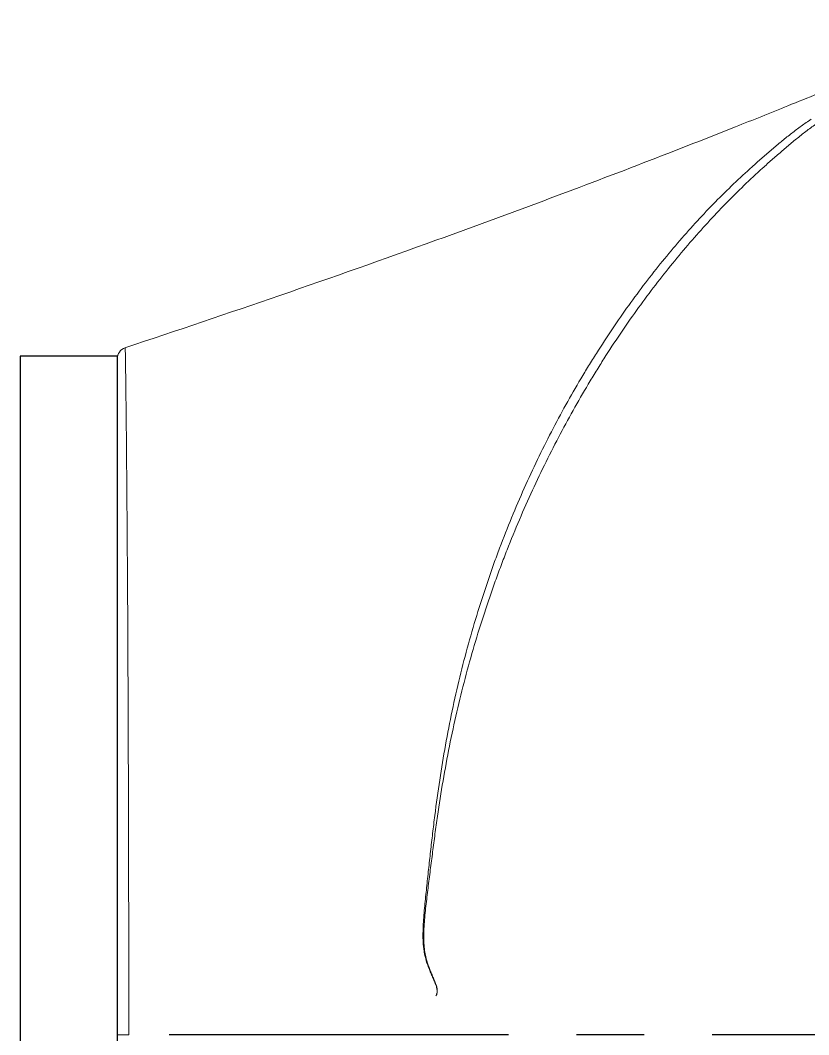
# Model space of a CAD drawing. Extents: x 12221 to 13062, y -5839 to -5245.
# Drawn here: x 12483 to 12503.34, y -5431.93 to -5405.77 of the extents above; entities that cross this region are included whole.
import ezdxf

# ---------------------------------------------------------------- set-up
doc = ezdxf.new("R2010")
doc.units = 0
doc.header["$LTSCALE"] = 7
doc.header["$MEASUREMENT"] = 0
doc.linetypes.add('CENTER', pattern=[2, 1.25, -0.25, 0.25, -0.25])
for name, color, linetype in [('CENTER', 1, 'CENTER'), ('DIM', 2, 'CONTINUOUS'), ('DWG', 7, 'CONTINUOUS')]:
    doc.layers.add(name, color=color, linetype=linetype)

# ---------------------------------------------------------------- blocks, each defined once
blk = doc.blocks.new('A$C30813625')
at = {"layer": 'DWG'}
for p, q in [((100.76, -149.085), (70.31, -149.085)), ((100.76, -151.585), (100.76, -149.085)), ((100.76, -151.585), (65.76, -151.585))]:
    blk.add_line(p, q, dxfattribs=at)

msp = doc.modelspace()

# ---------------------------------------------------------------- linework, layer by layer
at = {"layer": 'CENTER', "color": 1, "linetype": 'CENTER'}
msp.add_line((12943.593, -5431.935), (12485.501, -5431.935), dxfattribs=at)
at = {"layer": 'DWG', "linetype": 'Continuous', "lineweight": 18}
msp.add_ellipse((12485.801, -5414.501), major_axis=(-0.3, 0), ratio=1, start_param=5.039962, end_param=6.283186, dxfattribs=at)
for points, knots in [([(12508.015, -5405.77), (12507.584, -5405.963), (12506.378, -5406.497), (12504.629, -5407.229), (12502.871, -5407.95), (12501.33, -5408.567), (12499.428, -5409.315), (12496.853, -5410.299), (12493.513, -5411.53), (12489.715, -5412.87), (12487.037, -5413.775), (12485.702, -5414.215)], [0, 0, 0, 0, 0.061335, 0.171006, 0.242091, 0.303575, 0.380909, 0.498409, 0.647533, 0.824766, 1, 1, 1, 1]), ([(12485.501, -5431.935), (12485.501, -5431.358), (12485.501, -5430.786), (12485.501, -5429.936), (12485.501, -5429.654), (12485.501, -5429.091), (12485.501, -5428.811), (12485.501, -5427.975), (12485.501, -5427.422), (12485.501, -5426.737), (12485.501, -5426.532), (12485.501, -5426.327), (12485.501, -5426.191), (12485.501, -5426.123), (12485.501, -5425.784), (12485.501, -5425.517), (12485.501, -5424.724), (12485.501, -5424.21), (12485.501, -5423.208), (12485.501, -5422.72), (12485.501, -5422.009), (12485.501, -5421.775), (12485.501, -5421.43), (12485.501, -5421.316), (12485.501, -5421.146), (12485.501, -5421.089), (12485.501, -5420.977), (12485.501, -5420.921), (12485.501, -5420.421), (12485.501, -5419.998), (12485.501, -5419.195), (12485.501, -5418.814), (12485.501, -5418.094), (12485.501, -5417.755), (12485.501, -5417.358), (12485.501, -5417.279), (12485.501, -5417.164), (12485.501, -5417.126), (12485.501, -5417.051), (12485.501, -5416.865), (12485.501, -5416.689), (12485.501, -5416.287), (12485.501, -5416.044), (12485.501, -5415.61), (12485.501, -5415.419), (12485.501, -5415.171), (12485.501, -5415.095), (12485.501, -5415.008), (12485.501, -5414.991), (12485.501, -5414.958), (12485.501, -5414.941), (12485.501, -5414.894), (12485.501, -5414.865), (12485.501, -5414.725), (12485.501, -5414.642), (12485.501, -5414.53), (12485.501, -5414.502), (12485.501, -5414.501), (12485.501, -5414.501), (12485.501, -5414.501)], [0, 0, 0, 0, 0.062449, 0.062449, 0.093673, 0.093673, 0.124898, 0.124898, 0.187347, 0.187347, 0.202959, 0.210765, 0.210765, 0.218571, 0.218571, 0.249796, 0.249796, 0.312244, 0.312244, 0.374693, 0.374693, 0.405918, 0.405918, 0.42153, 0.42153, 0.429336, 0.429336, 0.437142, 0.437142, 0.499591, 0.499591, 0.56204, 0.56204, 0.624489, 0.624489, 0.640101, 0.640101, 0.647907, 0.647907, 0.655713, 0.686938, 0.686938, 0.749387, 0.749387, 0.811835, 0.811835, 0.84306, 0.84306, 0.850866, 0.850866, 0.858672, 0.858672, 0.874284, 0.874284, 0.936733, 0.936733, 0.999182, 0.999182, 1, 1, 1, 1])]:
    msp.add_open_spline(points, degree=3, knots=knots, dxfattribs=at)
at = {"layer": 'DWG', "linetype": 'Continuous', "lineweight": 13}
for points, knots in [([(12493.72, -5430.933), (12493.725, -5430.924), (12493.73, -5430.915), (12493.738, -5430.897), (12493.744, -5430.878), (12493.748, -5430.858), (12493.751, -5430.838), (12493.751, -5430.828), (12493.752, -5430.797), (12493.75, -5430.777), (12493.745, -5430.748), (12493.743, -5430.738), (12493.738, -5430.718), (12493.736, -5430.708), (12493.728, -5430.679), (12493.722, -5430.66), (12493.708, -5430.623), (12493.701, -5430.604), (12493.679, -5430.548), (12493.663, -5430.512), (12493.63, -5430.438), (12493.614, -5430.402), (12493.582, -5430.328), (12493.567, -5430.291), (12493.522, -5430.18), (12493.495, -5430.106), (12493.45, -5429.953), (12493.432, -5429.876), (12493.415, -5429.777), (12493.412, -5429.757), (12493.406, -5429.717), (12493.404, -5429.697), (12493.397, -5429.638), (12493.394, -5429.598), (12493.388, -5429.479), (12493.386, -5429.399), (12493.388, -5429.241), (12493.391, -5429.163), (12493.399, -5429.005), (12493.405, -5428.927), (12493.417, -5428.77), (12493.424, -5428.691), (12493.446, -5428.457), (12493.463, -5428.3), (12493.497, -5427.988), (12493.514, -5427.832), (12493.548, -5427.521), (12493.565, -5427.365), (12493.591, -5427.132), (12493.6, -5427.054), (12493.618, -5426.899), (12493.627, -5426.821), (12493.654, -5426.589), (12493.672, -5426.435), (12493.731, -5425.974), (12493.773, -5425.669), (12493.864, -5425.064), (12493.913, -5424.764), (12494.02, -5424.169), (12494.078, -5423.874), (12494.263, -5422.997), (12494.403, -5422.422), (12494.715, -5421.292), (12494.887, -5420.737), (12495.097, -5420.123), (12495.121, -5420.055), (12495.168, -5419.919), (12495.24, -5419.716), (12495.412, -5419.249), (12495.567, -5418.857), (12495.884, -5418.085), (12496.107, -5417.586), (12496.574, -5416.616), (12496.818, -5416.146), (12497.198, -5415.461), (12497.327, -5415.236), (12497.524, -5414.904), (12497.624, -5414.739), (12497.724, -5414.576), (12497.792, -5414.467), (12497.826, -5414.414), (12498.131, -5413.931), (12498.409, -5413.519), (12498.977, -5412.729), (12499.268, -5412.35), (12499.858, -5411.623), (12500.159, -5411.276), (12500.617, -5410.777), (12500.772, -5410.615), (12501.083, -5410.297), (12501.397, -5409.988), (12501.715, -5409.693), (12501.955, -5409.477), (12502.035, -5409.406), (12502.195, -5409.265), (12502.275, -5409.196), (12502.435, -5409.06), (12502.515, -5408.993), (12502.675, -5408.86), (12502.755, -5408.795), (12502.917, -5408.668), (12502.998, -5408.605), (12503.123, -5408.513), (12503.164, -5408.483), (12503.249, -5408.424), (12503.292, -5408.394), (12503.335, -5408.365)], [0, 0, 0, 0, 0.000977, 0.000977, 0.001953, 0.00293, 0.00293, 0.003906, 0.003906, 0.005859, 0.005859, 0.006836, 0.006836, 0.007813, 0.007813, 0.009766, 0.009766, 0.011719, 0.011719, 0.015625, 0.015625, 0.019531, 0.019531, 0.023438, 0.023438, 0.03125, 0.03125, 0.039063, 0.039063, 0.041016, 0.041016, 0.042969, 0.042969, 0.046875, 0.046875, 0.054688, 0.054688, 0.0625, 0.0625, 0.070313, 0.070313, 0.078125, 0.078125, 0.09375, 0.09375, 0.109375, 0.109375, 0.125, 0.125, 0.132813, 0.132813, 0.140625, 0.140625, 0.15625, 0.15625, 0.1875, 0.1875, 0.21875, 0.21875, 0.25, 0.25, 0.3125, 0.3125, 0.375, 0.375, 0.382813, 0.382813, 0.390625, 0.40625, 0.4375, 0.4375, 0.5, 0.5, 0.5625, 0.5625, 0.59375, 0.59375, 0.609375, 0.617188, 0.617188, 0.625, 0.625, 0.6875, 0.6875, 0.75, 0.75, 0.8125, 0.8125, 0.84375, 0.84375, 0.875, 0.90625, 0.90625, 0.921875, 0.921875, 0.9375, 0.9375, 0.953125, 0.953125, 0.96875, 0.96875, 0.984375, 0.984375, 0.992188, 0.992188, 1, 1, 1, 1]), ([(12503.613, -5408.385), (12503.569, -5408.415), (12503.526, -5408.445), (12503.44, -5408.506), (12503.397, -5408.536), (12503.271, -5408.63), (12503.189, -5408.693), (12503.026, -5408.823), (12502.946, -5408.889), (12502.785, -5409.023), (12502.705, -5409.091), (12502.545, -5409.229), (12502.464, -5409.299), (12502.304, -5409.44), (12502.224, -5409.512), (12501.984, -5409.73), (12501.665, -5410.028), (12501.351, -5410.34), (12501.038, -5410.659), (12500.883, -5410.823), (12500.423, -5411.325), (12500.121, -5411.674), (12499.527, -5412.404), (12499.235, -5412.784), (12498.662, -5413.576), (12498.381, -5413.988), (12498.072, -5414.471), (12498.038, -5414.525), (12497.97, -5414.633), (12497.868, -5414.796), (12497.767, -5414.961), (12497.567, -5415.294), (12497.436, -5415.518), (12497.05, -5416.203), (12496.801, -5416.673), (12496.323, -5417.641), (12496.094, -5418.138), (12495.766, -5418.908), (12495.659, -5419.168), (12495.504, -5419.564), (12495.427, -5419.764), (12495.352, -5419.965), (12495.302, -5420.1), (12495.277, -5420.168), (12495.058, -5420.779), (12494.876, -5421.332), (12494.545, -5422.457), (12494.394, -5423.028), (12494.193, -5423.901), (12494.129, -5424.195), (12494.011, -5424.787), (12493.956, -5425.085), (12493.853, -5425.687), (12493.806, -5425.991), (12493.739, -5426.45), (12493.718, -5426.603), (12493.686, -5426.835), (12493.676, -5426.912), (12493.656, -5427.066), (12493.646, -5427.144), (12493.616, -5427.376), (12493.596, -5427.531), (12493.557, -5427.841), (12493.537, -5427.996), (12493.498, -5428.307), (12493.48, -5428.462), (12493.454, -5428.696), (12493.446, -5428.774), (12493.431, -5428.931), (12493.425, -5429.009), (12493.415, -5429.166), (12493.411, -5429.244), (12493.407, -5429.402), (12493.407, -5429.481), (12493.413, -5429.6), (12493.415, -5429.64), (12493.421, -5429.699), (12493.423, -5429.719), (12493.428, -5429.759), (12493.431, -5429.779), (12493.447, -5429.878), (12493.465, -5429.955), (12493.509, -5430.107), (12493.536, -5430.182), (12493.579, -5430.293), (12493.594, -5430.33), (12493.626, -5430.404), (12493.641, -5430.44), (12493.673, -5430.514), (12493.688, -5430.551), (12493.71, -5430.606), (12493.717, -5430.625), (12493.73, -5430.663), (12493.735, -5430.682), (12493.743, -5430.711), (12493.745, -5430.721), (12493.75, -5430.741), (12493.751, -5430.751), (12493.756, -5430.78), (12493.757, -5430.8), (12493.756, -5430.831), (12493.756, -5430.841), (12493.753, -5430.861), (12493.749, -5430.88), (12493.742, -5430.899), (12493.734, -5430.918), (12493.729, -5430.927), (12493.724, -5430.936)], [0, 0, 0, 0, 0.007813, 0.007813, 0.015625, 0.015625, 0.03125, 0.03125, 0.046875, 0.046875, 0.0625, 0.0625, 0.078125, 0.078125, 0.09375, 0.09375, 0.125, 0.15625, 0.15625, 0.1875, 0.1875, 0.25, 0.25, 0.3125, 0.3125, 0.375, 0.375, 0.382813, 0.382813, 0.390625, 0.40625, 0.40625, 0.4375, 0.4375, 0.5, 0.5, 0.5625, 0.5625, 0.59375, 0.59375, 0.609375, 0.617188, 0.617188, 0.625, 0.625, 0.6875, 0.6875, 0.75, 0.75, 0.78125, 0.78125, 0.8125, 0.8125, 0.84375, 0.84375, 0.859375, 0.859375, 0.867188, 0.867188, 0.875, 0.875, 0.890625, 0.890625, 0.90625, 0.90625, 0.921875, 0.921875, 0.929688, 0.929688, 0.9375, 0.9375, 0.945313, 0.945313, 0.953125, 0.953125, 0.957031, 0.957031, 0.958984, 0.958984, 0.960938, 0.960938, 0.96875, 0.96875, 0.976562, 0.976562, 0.980469, 0.980469, 0.984375, 0.984375, 0.988281, 0.988281, 0.990234, 0.990234, 0.992187, 0.992187, 0.993164, 0.993164, 0.994141, 0.994141, 0.996094, 0.996094, 0.99707, 0.99707, 0.998047, 0.999023, 0.999023, 1, 1, 1, 1]), ([(12485.707, -5414.216), (12485.707, -5414.216), (12485.707, -5414.216), (12485.707, -5414.216), (12485.708, -5414.223), (12485.709, -5414.251), (12485.709, -5414.272), (12485.711, -5414.328), (12485.711, -5414.363), (12485.713, -5414.447), (12485.714, -5414.496), (12485.715, -5414.58), (12485.715, -5414.61), (12485.716, -5414.658), (12485.716, -5414.674), (12485.717, -5414.707), (12485.718, -5414.793), (12485.719, -5414.889), (12485.722, -5415.14), (12485.725, -5415.333), (12485.73, -5415.772), (12485.732, -5416.017), (12485.737, -5416.424), (12485.738, -5416.567), (12485.74, -5416.753), (12485.74, -5416.791), (12485.741, -5416.867), (12485.741, -5416.905), (12485.742, -5417.022), (12485.743, -5417.101), (12485.747, -5417.504), (12485.75, -5417.848), (12485.755, -5418.578), (12485.758, -5418.964), (12485.764, -5419.778), (12485.767, -5420.207), (12485.77, -5420.714), (12485.77, -5420.771), (12485.771, -5420.885), (12485.771, -5420.942), (12485.772, -5421.115), (12485.772, -5421.231), (12485.774, -5421.581), (12485.776, -5421.818), (12485.779, -5422.54), (12485.781, -5423.035), (12485.785, -5424.052), (12485.787, -5424.575), (12485.789, -5425.379), (12485.79, -5425.65), (12485.791, -5425.994), (12485.791, -5426.063), (12485.792, -5426.202), (12485.792, -5426.41), (12485.793, -5426.619), (12485.794, -5427.038), (12485.794, -5427.32), (12485.795, -5427.746), (12485.795, -5427.888), (12485.796, -5428.174), (12485.796, -5428.317), (12485.797, -5428.746), (12485.798, -5429.033), (12485.799, -5429.609), (12485.799, -5429.898), (12485.801, -5430.766), (12485.801, -5431.349), (12485.801, -5431.935)], [0, 0, 0, 0, 0.00042, 0.00042, 0.031657, 0.031657, 0.062894, 0.062894, 0.094131, 0.094131, 0.125368, 0.125368, 0.140986, 0.140986, 0.148795, 0.148795, 0.156604, 0.187841, 0.187841, 0.250315, 0.250315, 0.312789, 0.312789, 0.344026, 0.344026, 0.351835, 0.351835, 0.359644, 0.359644, 0.375263, 0.375263, 0.437736, 0.437736, 0.50021, 0.50021, 0.562684, 0.562684, 0.570493, 0.570493, 0.578302, 0.578302, 0.593921, 0.593921, 0.625158, 0.625158, 0.687631, 0.687631, 0.750105, 0.750105, 0.781342, 0.781342, 0.789151, 0.789151, 0.79696, 0.812579, 0.812579, 0.843816, 0.843816, 0.859434, 0.859434, 0.875053, 0.875053, 0.906289, 0.906289, 0.937526, 0.937526, 1, 1, 1, 1]), ([(12485.801, -5431.935), (12485.762, -5431.935), (12485.723, -5431.935), (12485.65, -5431.935), (12485.617, -5431.935), (12485.562, -5431.935), (12485.539, -5431.935), (12485.509, -5431.935), (12485.502, -5431.935), (12485.501, -5431.935)], [0, 0, 0, 0, 0.250322, 0.250322, 0.500644, 0.500644, 0.750966, 0.750966, 1, 1, 1, 1])]:
    msp.add_open_spline(points, degree=3, knots=knots, dxfattribs=at)
msp.add_open_spline([(12503.335, -5408.365), (12503.359, -5408.349), (12503.381, -5408.334), (12503.402, -5408.319)], degree=3, dxfattribs=at)

# ---------------------------------------------------------------- block references
at = {"layer": 'DIM', "rotation": 90}
msp.add_blockref('A$C30813625', (12333.917, -5515.195), dxfattribs=at)

doc.saveas('drawing.dxf')
